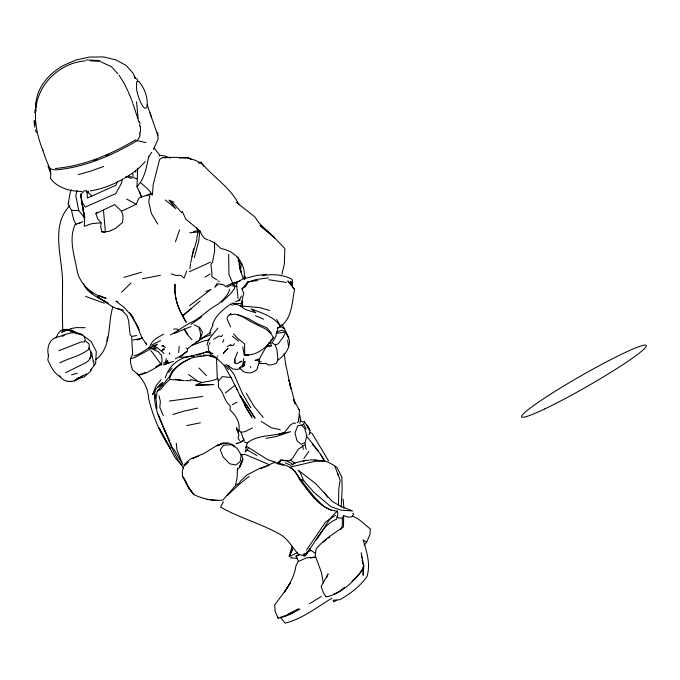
<?xml version="1.0" encoding="UTF-8"?>
<svg xmlns="http://www.w3.org/2000/svg" width="680" height="680" viewBox="0 0 680 680"><rect width="100%" height="100%" fill="white"/><g stroke="black" fill="none" stroke-linecap="round" stroke-linejoin="round"><path stroke-width="1.02" d="M352.767 513.23L353.608 514.267L351.696 516.91L348.075 517.097L343.672 515.619L343.476 527C333.693 533.511 323.484 539.741 316.089 549.091L315.197 555.466L321.462 572.492L323.323 583.1M343.672 515.619L342.388 518.101L342.329 525.444L340.791 529.406M229.33 289.102L229.304 290.81C226.984 296.344 222.394 300.433 217.982 304.308C208.641 308.856 201.909 317.016 192.601 321.708C184.722 325.405 177.913 331.126 170.382 334.909M239.113 204.841C231.327 189.04 216.342 179.206 204.765 166.523C193.486 155.397 177.412 157.658 163.047 157.445L159.681 159.281L153.263 184.237L152.413 194.794L150.042 194.004L141.508 197.072L136.986 186.592L137.666 168.147M293.641 399.644L299.472 410.278L298.648 421.251L297.228 422.73M155.244 398.565L155.38 394.561M82.203 203.337L84.651 217.056L84.286 226.304L91.834 223.669L101.099 222.785L100.734 226.814L101.872 231.854L104.533 232.246M244.783 279.183L244.919 276.165L244.562 279.131M49.759 167.764A18.963 1.573 71.8 0 0 50.09 168.19L50.754 173.408L50.507 178.364C57.494 188.232 70.576 191.394 82.076 191.454M341.207 507.204L342.168 488.903L341.836 477.012L336.762 467.05L335.061 466.888M35.598 111.571L35.709 109.573M35.811 107.584C35.19 89.131 48.288 73.763 63.733 65.34L76.126 59.942L89.267 57.094L103.343 56.916L116.008 59.891L126.097 65.459L132.94 73.032L135.218 78.209M155.1 390.889C152.787 405.832 159.766 419.662 165.835 432.811M140.531 132.353L140.411 126.148M276.59 331.525L275.868 336.506L272.204 342.584M239.836 361.565L241.825 361.267L236.682 363.791L234.847 362.993L234.77 359.1L237.592 352.147M178.704 352.512L179.231 346.383M259.318 359.737L258.995 363.001L256.989 369.35C253.359 373.286 247.588 373.932 242.998 371.288L240.499 368.696M208.182 345.44L208.496 350.396M244.919 361.344L243.372 364.76L239.334 368.126L242.411 366.316L244.919 361.344L244.451 365.67L242.369 367.124M259.548 363.486L266.517 363.57L267.997 364.99L271.286 364.863L276.284 363.409L277.916 360.017C284.503 355.7 289.884 348.661 289.501 340.433L285.625 331.908L281.945 330.089L277.907 331.576L276.471 333.378L285.625 331.908L283.22 337.17L278.179 343.833L275.255 344.913L272.578 343.034L268.931 342.661M240.44 270.623L241.23 264.732L238.102 260.083M211.166 334.645L203.456 337.611L191.709 345.457L187.612 348.798L187.246 351.466L179.486 357.263L187.382 356.983L210.129 351.126M48.518 354.969L47.821 360.06C50.966 366.265 53.916 373.677 60.707 376.941L59.653 375.947C64.838 384.293 76.1 382.219 82.11 376.031M161.568 363.927L162.027 360.596L161.644 355.563L158.21 351.688L150.739 348.194L152.226 346.086L157.471 344.19M34.85 112.591L36.439 101.388M189.839 268.957L190.561 263.857M277.304 331.517L277.856 327.599M292.051 285.898L292.655 281.784L292.069 279.319C283.203 274.609 272.144 273.7 262.37 275.749M148.682 156.459C146.582 166.965 144.73 178.611 136.986 186.592M291.329 284.087L290.76 281.24L292.137 285.77L287.819 280.908L294.576 289.391C291.788 302.762 292.196 321.291 277.703 327.726M150.042 194.004L148.767 201.773L151.394 213.529L157.803 224.128M209.856 333.676L210.367 330.599L213.044 324.921M242.199 301.113L240.83 306.255L245.284 309.468L255.858 312.808L251.532 309.077C262.029 312.995 273.615 316.464 280.373 326.085L276.675 319.379M189.728 358.624L181.101 363.137L172.176 370.906L169.226 377.017L157.216 391.255L155.95 398.582L156.961 408.442M242.411 366.316L243.721 358.708M164.144 362.652L167.807 361.887L164.144 362.652L163.736 364.999L169.328 362.584M95.956 359.372C112.192 347.514 107.329 323.935 112.931 306.688M106.803 340.926L107.508 336.957M190.706 262.837L193.579 248.829M227.273 443.326L221.433 443.776L216.639 445.689L203.847 453.509L190.528 458.915L184.586 464.253L182.342 470.772L182.469 476.306L188.071 486.667L193.817 494.658C202.946 498.805 212.857 501.279 222.921 500.021L235.458 485.639L237.082 477.725L237.524 468.044M283.721 465.315L277.168 463.666L280.322 461.533L280.653 460.079L290.054 460.683L292.808 457.869L298.291 449.2L304.453 445.128M76.942 190.544L75.778 195.602L78.761 210.57L84.388 217.659M196.732 237.847L198.475 230.665L193.367 231.395M236.929 286.637L235.017 286.025L234.404 288.6L230.537 293.82L221.365 302.251M281.894 274.219L284.317 264.154L284.861 248.472L272.68 235.832L260.024 225.565L271.643 235.331M88.103 192.993L88.553 191.123M140.242 134.308L139.238 137.522L137.606 140.063M289.587 556.121L292.765 548.709L289.178 556.104L292.145 546.108M91.316 369.147L90.831 371.008L84.192 376.95L77.409 378.692M194.335 257.703L198.798 240.966L199.818 230.69L185.793 219.147L182.223 211.225M361.139 552.746L363.834 566.083L363.128 575.331L362.814 567.077M192.151 256.334L197.064 238.799M146.795 107.567C148.52 98.651 144.789 88.162 138.822 81.481M166.405 358.683L165.299 362.296L167.798 360.366M207.06 344.973L208.743 339.481L217.847 328.125M299.786 423.368L300.815 420.061L299.659 415.012M238.255 432.692C241.34 424.15 236.24 415.65 230.001 410.006L230.307 405.943C223.958 400.979 224.026 392.785 218.535 387.353L218.399 382.168L217.804 378.497L217.269 378.344L216.487 357.697M117.249 181.543L116.033 185.198L87.363 198.058L87.176 193.383L85.944 190.74M90.253 357.714L90.941 355.631L90.695 351.824M175.457 241.808L179.605 229.874M122.817 178.763L120.768 184.594L115.77 193.579L85.323 207.043L81.532 201.493L80.767 194.259L84.855 190.485M222.785 342.388L223.814 339.49M258.774 361.386L260.202 357.408L265.506 348.067L273.955 337.076M186.719 271.167L183.999 278.06L180.871 275.4L175.856 275.425L171.232 273.878M209.304 344.471L209.993 342.779M309.077 434.843C311.142 431.409 309.162 427.516 306.723 424.889L309.927 430.593L304.58 421.906L300.297 421.37M165.325 377.918C168.861 365.118 180.514 356.209 193.774 356.082M301.214 425.433L303.586 424.311L304.58 421.906M326.527 577.685L328.1 573.946L321.155 586.483L323.349 592.603L325.924 596.692L328.457 596.547M364.131 545.428L366.63 542.317L369.92 534.505L370.345 528.946C364.454 524.492 359.567 518.627 352.342 516.094M149.591 347.471C151.147 340.45 157.93 337.374 163.642 334.126M89.904 358.088L90.941 355.631L90.78 357.442L88.434 360.833L85.323 362.967L65.578 372.691M212.585 324.624C215.364 315.282 223.465 309.425 230.851 303.9L232.441 305.397M222.394 334.925L221.731 336.498L218.815 336.09L213.665 339.328M71.391 189.822L70.21 192.567L68.119 204.315L71.502 210.341L73.78 220.175L76.245 224.723M275.545 462.119L267.886 459.782L246.729 446.412L245.14 451.979L247.35 450.007L248.31 447.797M101.099 222.785L97.656 218.79L95.897 213.647L114.682 204.553L121.516 211.268L136.221 204.23L138.966 198.144L141.508 197.072L139.51 191.301M35.045 112.183L35.887 110.338M55.922 338.198L57.902 333.914L60.427 330.82C65.221 328.151 71.255 329.451 75.582 332.426M181.73 465.239L175.1 457.7L158.993 427.813L170.374 448.494C159.953 433.228 152.923 416.279 148.555 398.403C148.112 386.767 141.729 376.661 132.481 369.869L130.56 362.788L130.483 358.776L132.439 354.586M243.151 440.742L243.984 439M257.813 280.56L248.141 281.707L245.888 286.186L241.961 288.915L243.703 293.029L242.02 300.577L242.658 306.102L241.68 306.57L237.023 304.478L234.005 304.504M223.456 501.687L220.618 507.144C239.768 518.067 261.418 523.702 280.594 534.667C288.839 539.563 292.324 548.216 298.911 554.514L304.173 555.883L305.49 555.534L308.661 551.131M153.331 149.498L158.032 139.485L157.751 132.575M238.68 301.163L241.502 296.038M245.574 447.763L247.426 443.029L244.638 442.17M290.037 583.55L284.393 592.221L290.436 582.607M151.708 152.235L148.359 157.565M217.149 283.279L214.769 287.274L218.645 283.764L221.714 284.606M159.332 156.077L159.8 155.338L164.747 155.924L170.213 158.108M229.865 314.95L230.945 313.267M306.484 550.12L325.745 521.849L335.478 515.287M307.113 552.814L304.173 555.883C315.571 544.314 320.628 525.665 336.515 519.248L337.892 514.284L337.526 511.173C319.6 509.541 309.264 492.15 299.302 479.23C295.562 468.052 284.75 463.488 273.802 462.646L260.245 468.902M303.883 458.464L308.941 451.265M315.953 540.167C323.774 531.012 327.7 518.525 337.526 511.173M95.897 213.647L96.977 212.143M302.966 555.288L304.453 553.231M168.682 372.368L171.862 368.101M90.635 370.099L95.65 363.502L96.279 351.526L91.205 341.632L82.586 335.096L80.682 334.602M234.515 343.638L233.163 345.346L229.806 345.695M248.141 281.707L241.961 288.915L242.344 288.668M218.79 380.715L222.181 376.644L231.48 377.493M145.146 161.475C139.434 168.7 131.656 173.927 123.837 178.619M161.143 379.661L156.306 385.305L152.626 394.647L155.55 389.546L159.843 384.684L162.809 382.449L157.811 387.337L162.554 384.625M304.173 555.883L307.675 551.854M237.26 469.854L239.836 466.981L242.769 459.255L241.612 454.087M322.694 542.623L326.434 539.283M164.033 348.355L161.432 350.99L156.91 347.531L154.411 346.469L152.805 346.528L150.739 348.194L156.366 348.993L152.805 346.528M69.819 205.615C50.669 225.437 61.795 255.51 62.526 279.718C62.645 296.905 62.016 314.007 62.866 331.245M291.32 557.311L290.717 557.906L297.075 558.263M121.558 292.196L131.019 283.007M240.031 481.559L246.815 475.048L259.769 468.316L269.118 465.29M181.475 380.239L169.77 379.525L164.976 384.047L160.922 389.155L157.216 391.255M184.714 465.621L188.598 462M247.605 442.748C257.626 434.792 271.413 436.415 283.186 433.092M344.386 587.308L340.799 590.504L333.565 594.524M227.179 495.567L239.641 483.939L249.186 476.306M186.558 351.313L182.274 355.028L175.244 358.878M225.488 392.896L235.042 385.237M240.091 442.416L243.159 440.529L240.626 442.162L236.079 443.734L237.957 443.351M76.389 379.253L74.349 380.902L79.237 377.629L75.148 380.146L80.418 377.51M352.002 581.17L356.32 577.668L360.774 572.381L363.264 568.208C354.815 580.686 342.796 592.629 327.887 596.538M200.251 300.875L182.801 315.605L186.218 322.354C179.035 311.075 173.604 297.908 175.066 284.291C174.309 295.256 176.91 306.306 182.801 315.605L191.565 308.609M79.169 223.686L82.62 221.595M189.593 305.685L211.106 289.408L205.776 291.482M195.679 342.805L199.342 340.043L200.719 335.699L199.98 330.642L198.84 328.142M190.893 324.504L201.62 316.846M77.07 378.7L78.599 377.638M328.117 538.135L329.8 536.987M235.458 485.639L239.912 482.604M331.874 598.238C316.905 607.189 302.32 618.902 285.26 623.084L280.304 617.38L290.139 613.989L300.093 609.042M149.94 347.267L148.376 348.304L150.203 347.37M155.712 366.979L161.457 363.383M205.113 277.117L210.103 274.014M309.791 548.751L309.23 549.1L315.596 553.512M309.468 603.729L321.317 596.487M210.868 332.325L200.192 339.32L202.462 332.214L199.58 327.394L194.148 324.802M218.067 445.757L221.433 443.776M135.719 139.774C111.291 154.181 84.167 165.929 55.675 168.436L55.845 168.428M136.519 141.032C111.903 155.55 84.584 167.373 55.87 169.898L49.98 168.92M161.857 364.276C154.241 368.22 146.948 373.932 138.269 375.028L137.385 373.753M150.237 349.12L134.886 357.433L130.483 358.776M62.33 336.404L64.269 335.282M164.543 349.188L161.432 350.99L163.922 353.524M280.322 461.533L277.831 462.961L280.653 460.079L286.79 461.014L293.454 464.491L290.53 465.205L285.226 462.833M232.262 404.727L237.082 402.161M151.572 345.041L160.624 340.595M227.154 346.553L230.979 344.548M122.026 179.571C112.166 185.028 101.507 189.227 90.321 190.885M227.086 287.207L233.342 284.027L236.997 283.084M194.276 356.745C184.076 361.301 173.17 366.996 169.651 378.454L169.77 379.525M336.778 600.295L333.786 601.817L333.157 600.27L339.915 599.683C350.26 593.742 360.171 586.364 367.004 576.462C370.796 564.052 366.707 551.76 363.146 539.894L366.63 542.317M78.48 377.986L86.709 373.83M252.374 427.958L244.945 431.69L241.051 432.225L238.672 430.202M195.831 385.262L213.681 384.523L195.831 385.262C202.41 380.774 210.843 382.253 217.804 378.497M295.876 555.968L299.327 554.268M287.929 614.116L298.512 608.914C292.68 613.59 285.473 616.87 278.069 618.12L275.238 611.652L274.669 604.971C283.348 593.028 293.922 581.043 295.919 565.938L298.18 561.629L306.433 557.821L315.325 557.192L310.182 558.008M299.055 554.931L296.08 556.385L298.477 561.374M303.407 461.304L305.269 460.402L309.417 460.3M225.012 286.705L232.653 283.016L240.031 281.01M297.483 552.551L291.108 555.823L289.178 556.104M189.558 271.651L210.46 262.2M199.266 163.03L201.127 162.18L204.094 166.515M154.411 346.469L156.357 345.584M59.789 362.942C69.419 357.825 80.937 356.014 89.369 348.798L89.072 343.978L85.595 340.969M106.122 155.644L108.91 154.47M235.577 301.554L240.082 299.71M223.227 443.071L216.639 445.689L223.575 442.994L228.794 443.071L234.761 445.91M139.204 374.884L145.605 372.359M192.653 458.524L198.475 456.229M58.786 350.752L81.166 341.947L84.413 341.98L85.093 339.481L84.167 336.353M80.792 222.385L75.123 224.544C68.161 240.023 74.953 256.606 77.376 272.323C81.26 285.719 92.727 295.162 106.131 298.341L99.221 295.486M306.723 552.041L311.542 550.426M173.502 361.411L165.35 364.038M191.709 345.457L203.787 341.012L209.457 339.813M174.335 333.429L191.063 326.502M103.725 166.43L90.602 171.156L78.191 174.675M93.976 160.327L96.798 159.324M150.161 347.267C144.772 349.945 140.08 354.594 133.994 355.819M293.565 463.225L305.269 460.402M247.205 282.421L256.02 279.531L268.422 277.831M137.011 340.008L142.502 338.232M172.924 414.494L184.008 411.12L197.625 408.136M196.767 355.198L203.754 353.141M123.904 277.372L141.431 272.229M71.51 374.867L77.401 373.167M198.526 162.911L201.127 162.18M277.703 327.938L281.452 326.935L284.393 328.67L288.881 337.739M242.785 346.894L244.171 354.969C256.402 356.252 267.3 347.531 273.207 337.356L271.6 334.551L266.441 329.409L250.835 321.733L242.556 316.727L235.526 314.177L229.168 314.84L227.358 317.135L227.162 319.158L230.562 326.901M132.915 339.983L142.46 338.079M209.372 351.45L206.542 352.172L212.423 353.524M240.49 368.671L237.158 369.393L232.84 369.053L228.131 365.44L229.27 366.274M85.357 60.852C59.772 62.849 37.442 84.184 35.734 109.956C34.493 123.888 37.85 137.674 42.916 150.56A18.963 1.573 71.8 0 0 49.359 167.093M186.702 425.587L200.413 422.807M266.466 346.757L271.592 345.754L270.666 343.561M142.46 278.766L160.344 275.289M100.938 299.038L113.109 307.224L121.941 310.31L126.922 315.512L128.562 320.374L130.126 334.696L131.631 336.473L136.739 335.512M86.292 59.916L99.764 60.579M70.091 328.772L76.398 327.599L85.195 327.709M265.948 438.404L276.607 436.45L290.581 431.673L278.962 434.154L284.478 432.387L290.513 424.923L293.692 422.96L295.57 423.3M325.924 596.692L327.675 596.369M161.679 346.137L163.574 345.822M169.303 401.064L202.742 396.449M193.664 357.34L208.182 355.24L216.929 358.453L224.018 365.262L231.412 378.225L246.602 408.765L252.033 417.392L244.647 405.11M145.503 195.746L148.461 195.339M266.373 274.329L256.675 275.493L242.947 278.936L236.938 282.361L236.606 284.648L238.076 298.384M198.347 230.843L199.818 230.69L201.909 235.152L204.637 238.51L208.054 239.904M198.254 356.311L201.229 355.997M203.218 355.776L207.188 355.351M189.754 232.773L198.109 232.033M101.872 231.854L108.919 231.395L115.549 228.403L122.544 222.436L123.08 216.01L121.516 211.268M179.189 158.066L188.181 157.496L191.522 159.664M314.611 460.173L323.552 460.692M240.618 454.614L245.488 454.563L269.093 464.601M67.422 381.454L71.68 381.463M244.171 354.969L248.684 354.994M173.731 329.001L177.081 329.026L178.143 330.157M258.375 361.717L261.366 361.794M71.502 210.341L78.761 210.57M242.658 306.102L259.964 307.615L269.594 310.497M342.388 518.101L338.487 517.931L337 516.613M90.448 60.852L99.603 61.31M241.264 303.62L231.99 303.186L234.838 304.402M310.403 459.79L316.685 460.122M267.172 345.5L271.592 345.754M185.538 380.486L190.621 380.791M232.186 285.838L235.017 286.025M206.932 499.443L216.877 500.369M203.524 355.079L212.594 356.014M268.872 279.752L286.399 282.455M175.423 379.27L184.322 380.808M163.047 157.445L165.877 158.006M190.374 379.618L197.633 381.166L188.564 374.442M280.356 429.726L271.218 427.695L261.171 421.413M136.119 140.403L146.038 142.63M205.751 351.824L212.347 353.421M128.613 176.018L136.884 178.823M77.24 333.396L80.044 334.22M197.727 381.216L201.671 382.373M81.915 334.483C74.324 330.523 66.504 333.948 59.16 336.659C49.606 337.603 46.104 347.999 48.663 356.175M117.674 308.524L123.454 310.275M78.209 333.693L82.11 334.892M221.068 284.197L224.944 285.413M125.774 176.486L131.589 178.423M85.646 296.446L104.414 303.238M237.592 314.517L247.52 318.189L257.116 323.612L266.824 327.82L271.303 332.945M100.478 61.651L111.376 66.666L117.759 73.669M165.368 200.031L175.899 208.709L169.175 200.243L173.978 202.198M255.519 315.732L263.636 319.218M117.615 301.903L115.94 301.138L124.023 307.284L133.169 317.45L129.617 312.962L138.626 328.075M338.504 505.206L338.793 488.708L340.17 480.369L334.704 465.656L326.273 461.287L314.874 461.32L290.216 467.083L294.712 471.155L300.109 479.043L303.739 480.752L313.981 492.371L330.76 506.583L340.808 510.136L352.631 510.935L341.453 506.625L332.528 501.662L315.384 483.378L298.188 470.203L300.195 472.6L303.739 480.752M310.165 432.582L312.197 433.543L328.542 460.853M209.236 240.278L215.305 243.219L221.042 248.633C235.119 250.648 246.559 264.019 243.975 278.545M186.184 348.067L187.612 348.798M210.341 354.356L217.608 358.148M331.347 510.442L324.19 506.66L315.044 497.828L300.109 479.043M76.678 333.676L75.378 332.291L71.222 330.063M216.809 279.795L211.735 276.632L212.016 274.031L210.902 264.512L212.568 262.098L214.625 251.251L214.455 242.029M134.343 77.605L137.105 79.101L137.879 80.631M126.642 199.019L136.221 204.23M162.681 345.805L165.444 347.361M218.042 280.933L219.257 281.622M247.35 450.007L256.904 455.515M72.956 332.316L69.496 330.301L63.563 330.497L69.496 330.301L73.737 332.834M101.031 298.885L108.137 303.331C99.322 298.07 87.525 293.718 83.368 283.534M323.672 460.224L324.53 460.776L320.501 454.197L312.528 444.337M88.425 290.181L85.748 287.368M90.058 291.372L92.514 293.148M236.147 202.156L254.66 216.733L259.556 223.609L274.737 237.932L273.19 236.631M295.069 463.633L290.725 460.062M232.475 336.251L238.621 341.19M169.175 200.243L174.769 204.825L181.738 212.713M217.379 355.793L217.94 356.269M140.48 182.563L148.673 189.89L152.413 194.794M86.233 190.502L91.63 195.831M292.57 287.538L294.576 289.391M198.968 368.016L206.44 375.615M233.52 333.982L238.059 338.683L244.588 343.868L244.74 354.824M192.032 339.83L187.527 334.798L184.212 328.933L187.807 334.594M183.617 468.146C171.725 452.396 166.158 432.574 158.321 414.553M263.202 417.392L253.844 406.122L246.22 393.159M161.746 365.126L150.918 350.531M298.223 408.74L299.472 410.278M75.378 332.291L76.695 333.948M307.3 437.002L318.554 451.299M182.469 476.306L184.577 479.017M192.814 493.298L188.36 487.535L184.994 479.961L188.071 486.667L193.817 494.658M224.859 364.752L228.472 369.452M239.768 440.606L237.975 438.252L238.909 435.047L236.512 427.728L237.244 430.635M154.3 148.104L159.8 155.338M226.559 364.539L234.073 374.459L242.505 393.661L250.742 407.685M324.207 492.422L327.726 497.369M233.342 284.027L235.008 286.654M119.025 75.089L124.491 83.921L128.001 91.247M88.578 347.811L91.766 353.192L93.27 361.692M173.51 448.511L182.911 464.763L177.055 450.338L176.264 443.275M303.586 424.311L306.255 429.029M320.501 454.197L324.037 460.437M282.055 324.385L284.393 328.67M133.246 318.223L139.281 329.859M337.493 473.543L338.419 475.303M145.511 342.32L146.769 344.947L141.788 337.356L135.601 322.668M163.208 427.125L169.804 441.065M293.258 399.517L295.273 404.03L288.975 380.001L290.912 388.926L285.694 364.259L284.113 353.345M244.239 441.277L241.051 432.225M128.358 92.055L131.453 99.441M232.653 283.016L228.956 274.533L228.633 254.362M163.225 415.463L159.808 407.388L160.361 401.557L159.069 395.76M239.555 268.243L243.38 278.783M147.203 104.865L157.718 135.235M47.965 165.996L50.754 173.408M362.661 562.946L363.834 566.083M134.495 76.262L135.175 78.157M131.835 100.41L132.829 103.233M275.255 344.913L277.066 350.166L277.916 360.017M170.544 442.901L172.38 448.315M137.887 118.805L133.119 104.167M35.436 129.838L36.303 132.506M250.461 366.571L250.801 367.71M135.328 170.323L135.873 172.227M277.738 616.879L278.069 618.12M150.195 112.82L151.462 117.81M239.079 263.984L241.085 272.119L237.975 256.912M236.512 387.736L236.988 389.776M196.903 227.894L197.608 230.919M302.455 445.442L303.356 449.395M139.553 121.745L140.055 123.956M42.466 148.52L42.916 150.56M81.532 201.493L84.651 217.056M169.396 352.886L169.66 354.254M34.748 127.16L34 120.861M35.096 124.865L34.442 120.743M305.005 443.309L306.076 449.395M132.643 173.392L133.153 176.35M361.488 556.019L361.82 558M362.151 559.98L362.491 561.952M81.243 197.285L80.767 194.259L84.711 221.468M81.566 199.299L81.88 201.314M131.631 336.473L132.677 354.339M287.606 340L288.66 347.14M105.425 232.373L103.471 210.094M136.553 101.762L138.117 118.787M343.102 499.146L343.918 508.283M298.528 419.186L298.648 421.251M93.755 361.097L93.951 365.092M234.77 359.1L234.847 362.993M145.979 107.848A12.614 2.958 71.1 0 1 140.726 102.484A12.614 2.958 71.1 0 1 136.519 88.009L136.62 82.186A8.083 1.895 71.1 0 1 138.006 81.761M138.21 119.782A18.963 9.919 72.4 0 1 138.839 121.932M139.459 124.814A18.963 9.919 72.4 0 1 139.672 126.242M139.791 132.311A18.963 9.919 72.4 0 1 139.528 134.113M241.179 455.098L240.15 461.677L235.697 465.01L229.721 463.785L222.989 456.866L220.32 449.692L223.482 445.23L231.166 444.669L237.167 448.366L241.179 455.098M242.769 459.255L242.428 461.363L239.649 466.65L242.769 459.255M306.782 435.574L305.218 442.493L301.274 444.354L297.015 440.785L294.967 433.151L297.687 425.858L301.401 424.975L304.555 428.281L306.782 435.574M258.171 359.074L257.397 360.4L254.906 360.468L258.171 359.074M224.884 351.373L223.252 353.379L228.012 348.262L224.884 351.373M63.538 330.956L61.659 332.325L67.005 329.97L63.538 330.956M99.254 297.78L97.478 296.667L99.203 297.874M247.656 406.606L240.201 395.769L255.059 418.251L247.656 406.606M544.892 408.858A71.791 6.128 -29.8 0 0 645.626 347.31A71.791 6.128 -29.8 0 0 561.45 387.387A71.791 6.128 -29.8 0 0 544.892 408.858"/></g></svg>
